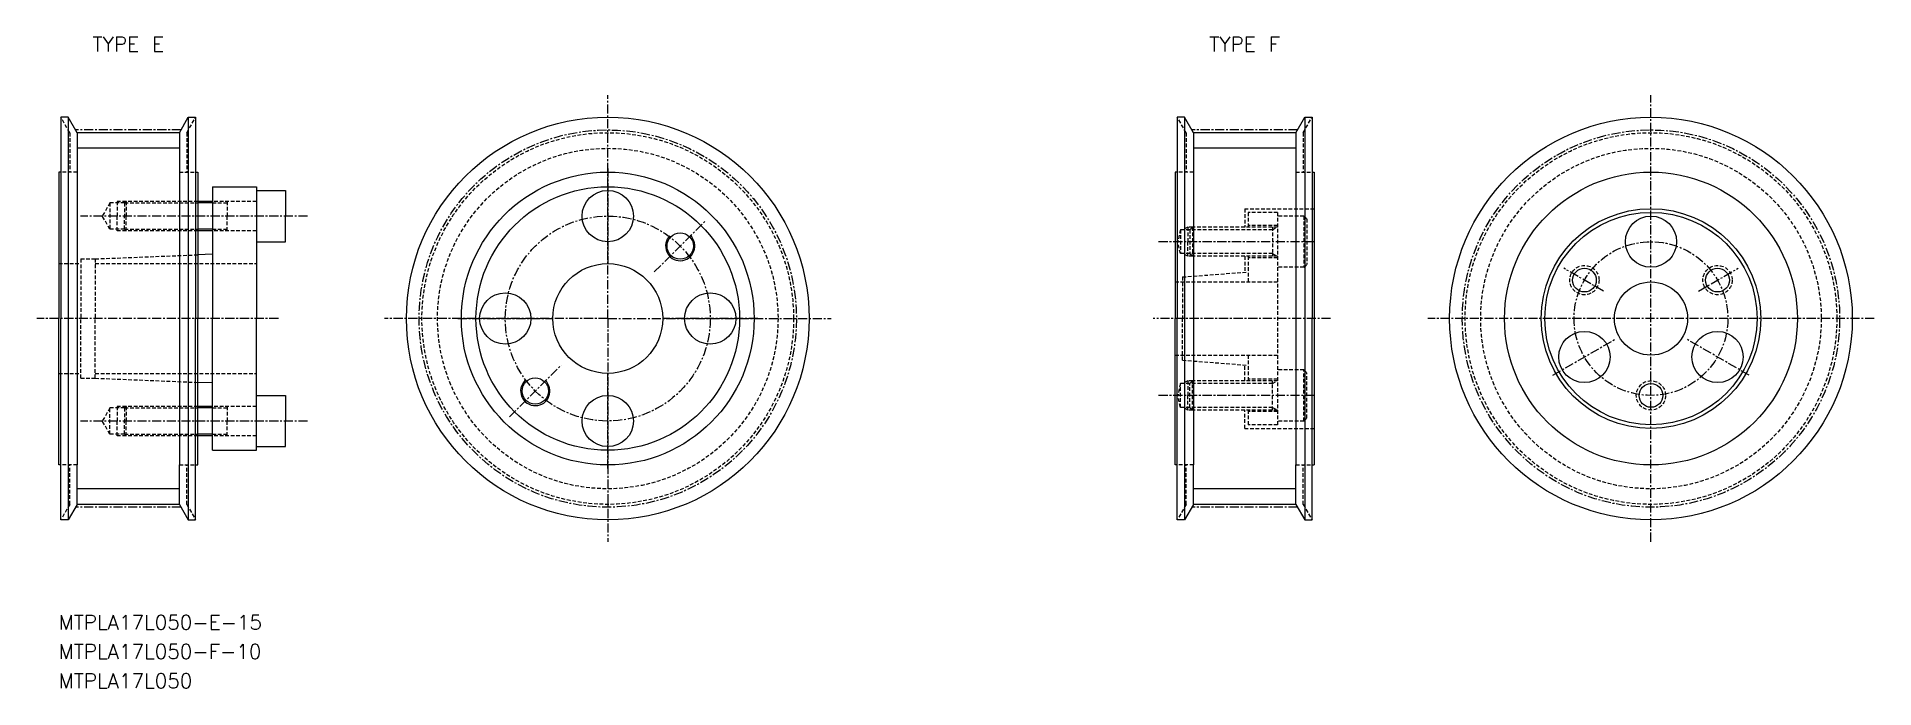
# Model space of a CAD drawing. Extents: x 345 to 596, y 1643 to 1732.
import ezdxf
from ezdxf.enums import TextEntityAlignment as Align

# ---------------------------------------------------------------- set-up
doc = ezdxf.new("R2010")
doc.units = 0
doc.linetypes.add('CENTER', pattern=[2, 1.25, -0.25, 0.25, -0.25])
doc.linetypes.add('DASHED', pattern=[0.75, 0.5, -0.25])
doc.layers.get('0').update_dxf_attribs({"linetype": 'CONTINUOUS'})
doc.layers.add('CENTER', color=1, linetype='CENTER')
doc.styles.add('MISUMI', font='txt.shx')

msp = doc.modelspace()

# ---------------------------------------------------------------- linework, layer by layer
at = {"color": 7, "linetype": 'CONTINUOUS'}
for p, q in [((348.6, 1720.88), (348.6, 1713.38)), ((349.6, 1720.88), (348.6, 1720.88)), ((349.6, 1720.88), (349.6, 1665.88)), ((350.8, 1718.77), (349.6, 1720.88)), ((364.8, 1718.77), (366, 1720.88)), ((366, 1720.88), (366, 1665.88)), ((366, 1720.88), (367, 1720.88)), ((367, 1720.88), (367, 1713.38)), ((501.1, 1720.88), (501.1, 1713.38)), ((502.1, 1720.88), (501.1, 1720.88)), ((502.1, 1720.88), (502.1, 1665.88)), ((503.3, 1718.77), (502.1, 1720.88)), ((517.3, 1718.77), (518.5, 1720.88)), ((518.5, 1720.88), (518.5, 1665.88)), ((518.5, 1720.88), (519.5, 1720.88)), ((519.5, 1720.88), (519.5, 1713.38)), ((364.8, 1718.77), (350.8, 1718.77)), ((350.8, 1718.77), (350.8, 1713.38)), ((364.8, 1718.77), (364.8, 1713.38)), ((517.3, 1718.77), (503.3, 1718.77)), ((503.3, 1718.77), (503.3, 1713.38)), ((517.3, 1718.77), (517.3, 1713.38)), ((348.3, 1713.38), (348.3, 1693.38)), ((348.6, 1713.38), (348.3, 1713.38)), ((348.6, 1713.38), (348.6, 1693.38)), ((350.8, 1713.38), (350.8, 1673.38)), ((364.8, 1713.38), (364.8, 1673.38)), ((367, 1713.38), (367, 1693.38)), ((367, 1713.38), (367.3, 1713.38)), ((367.3, 1713.38), (367.3, 1709.38)), ((500.8, 1713.38), (500.8, 1693.38)), ((501.1, 1713.38), (500.8, 1713.38)), ((501.1, 1713.38), (501.1, 1693.38)), ((503.3, 1713.38), (503.3, 1673.38)), ((517.3, 1713.38), (517.3, 1673.38)), ((519.5, 1713.38), (519.5, 1693.38)), ((519.5, 1713.38), (519.8, 1713.38)), ((519.8, 1713.38), (519.8, 1673.38)), ((367.3, 1709.38), (367.3, 1705.38)), ((369.3, 1709.38), (367.3, 1709.38)), ((369.3, 1711.38), (369.3, 1709.38)), ((369.3, 1711.38), (375.3, 1711.38)), ((369.3, 1709.38), (369.3, 1705.38)), ((375.3, 1711.38), (375.3, 1710.88)), ((375.3, 1710.88), (375.3, 1703.88)), ((375.3, 1710.88), (379.3, 1710.88)), ((379.3, 1710.88), (379.3, 1707.38)), ((379.3, 1703.88), (379.3, 1707.38)), ((367.3, 1705.38), (367.3, 1702.09)), ((369.3, 1705.38), (367.3, 1705.38)), ((369.3, 1705.38), (369.3, 1702.18)), ((369.3, 1702.18), (367.3, 1702.09)), ((367.3, 1702.09), (367.3, 1693.38)), ((369.3, 1702.18), (369.3, 1693.38)), ((375.3, 1703.88), (375.3, 1693.38)), ((375.3, 1703.88), (379.3, 1703.88)), ((348.3, 1673.38), (348.3, 1693.38)), ((348.6, 1673.38), (348.6, 1693.38)), ((367, 1673.38), (367, 1693.38)), ((367.3, 1684.66), (367.3, 1693.38)), ((369.3, 1684.58), (369.3, 1693.38)), ((375.3, 1682.88), (375.3, 1693.38)), ((500.8, 1673.38), (500.8, 1693.38)), ((501.1, 1673.38), (501.1, 1693.38)), ((519.5, 1673.38), (519.5, 1693.38)), ((367.3, 1681.38), (367.3, 1684.66)), ((369.3, 1684.58), (367.3, 1684.66)), ((369.3, 1681.38), (369.3, 1684.58)), ((375.3, 1675.88), (375.3, 1682.88)), ((375.3, 1682.88), (379.3, 1682.88)), ((379.3, 1682.88), (379.3, 1679.38)), ((369.3, 1681.38), (367.3, 1681.38)), ((367.3, 1677.38), (367.3, 1681.38)), ((369.3, 1677.38), (369.3, 1681.38)), ((379.3, 1675.88), (379.3, 1679.38)), ((367.3, 1673.38), (367.3, 1677.38)), ((369.3, 1677.38), (367.3, 1677.38)), ((369.3, 1675.38), (369.3, 1677.38)), ((369.3, 1675.38), (375.3, 1675.38)), ((375.3, 1675.38), (375.3, 1675.88)), ((375.3, 1675.88), (379.3, 1675.88)), ((348.6, 1673.38), (348.3, 1673.38)), ((348.6, 1665.88), (348.6, 1673.38)), ((350.8, 1667.99), (350.8, 1673.38)), ((364.8, 1667.99), (364.8, 1673.38)), ((367, 1665.88), (367, 1673.38)), ((367, 1673.38), (367.3, 1673.38)), ((501.1, 1673.38), (500.8, 1673.38)), ((501.1, 1665.88), (501.1, 1673.38)), ((503.3, 1667.99), (503.3, 1673.38)), ((517.3, 1667.99), (517.3, 1673.38)), ((519.5, 1665.88), (519.5, 1673.38)), ((519.5, 1673.38), (519.8, 1673.38)), ((350.8, 1667.99), (349.6, 1665.88)), ((364.8, 1667.99), (350.8, 1667.99)), ((364.8, 1667.99), (366, 1665.88)), ((503.3, 1667.99), (502.1, 1665.88)), ((517.3, 1667.99), (503.3, 1667.99)), ((517.3, 1667.99), (518.5, 1665.88)), ((349.6, 1665.88), (348.6, 1665.88)), ((366, 1665.88), (367, 1665.88)), ((502.1, 1665.88), (501.1, 1665.88)), ((518.5, 1665.88), (519.5, 1665.88))]:
    msp.add_line(p, q, dxfattribs=at)
at = {"color": 3, "linetype": 'DASHED'}
for p, q in [((349.8, 1718.77), (348.6, 1720.88)), ((365.8, 1718.77), (367, 1720.88)), ((502.3, 1718.77), (501.1, 1720.88)), ((518.3, 1718.77), (519.5, 1720.88)), ((349.8, 1718.77), (349.8, 1713.38)), ((365.8, 1718.77), (365.8, 1713.38)), ((502.3, 1718.77), (502.3, 1713.38)), ((518.3, 1718.77), (518.3, 1713.38)), ((350.8, 1713.38), (348.6, 1713.38)), ((364.8, 1713.38), (367, 1713.38)), ((503.3, 1713.38), (501.1, 1713.38)), ((517.3, 1713.38), (519.5, 1713.38)), ((357.5, 1709.38), (356.3, 1709.38)), ((356.3, 1709.38), (356.3, 1707.38)), ((357.5, 1709.38), (357.3, 1709.18)), ((367.3, 1709.38), (357.5, 1709.38)), ((357.5, 1709.38), (357.5, 1707.38)), ((375.3, 1709.38), (369.3, 1709.38)), ((371.3, 1709.38), (371.3, 1707.38)), ((355.3, 1709.18), (354.26, 1707.38)), ((355.3, 1705.58), (354.26, 1707.38)), ((357.3, 1709.18), (355.3, 1709.18)), ((355.3, 1709.18), (355.3, 1705.58)), ((356.3, 1705.38), (356.3, 1707.38)), ((357.3, 1709.18), (367.3, 1709.18)), ((357.3, 1709.18), (357.3, 1707.38)), ((357.3, 1705.58), (357.3, 1707.38)), ((357.5, 1705.38), (357.5, 1707.38)), ((369.3, 1709.18), (371.3, 1709.18)), ((371.3, 1705.38), (371.3, 1707.38)), ((510.3, 1708.38), (519.8, 1708.38)), ((510.3, 1708.38), (510.3, 1705.88)), ((514.8, 1707.88), (510.8, 1707.88)), ((510.8, 1707.88), (510.8, 1705.88)), ((514.8, 1707.88), (514.8, 1678.88)), ((518.4, 1707.38), (514.8, 1707.38)), ((518.4, 1707.38), (518.4, 1700.38)), ((518.4, 1707.38), (518.8, 1706.98)), ((518.8, 1706.98), (518.8, 1700.78)), ((357.3, 1705.58), (355.3, 1705.58)), ((357.5, 1705.38), (356.3, 1705.38)), ((357.3, 1705.58), (367.3, 1705.58)), ((357.5, 1705.38), (357.3, 1705.58)), ((367.3, 1705.38), (357.5, 1705.38)), ((369.3, 1705.58), (371.3, 1705.58)), ((375.3, 1705.38), (369.3, 1705.38)), ((501.53, 1705.5), (501.16, 1703.88)), ((501.53, 1705.5), (501.53, 1702.25)), ((502.8, 1705.5), (501.53, 1705.5)), ((502.53, 1705.88), (501.88, 1705.5)), ((502.53, 1705.88), (502.53, 1703.88)), ((503.18, 1705.88), (502.53, 1705.88)), ((502.8, 1705.5), (503.18, 1705.88)), ((514.1, 1705.5), (502.8, 1705.5)), ((502.8, 1705.5), (502.8, 1702.25)), ((514.8, 1705.88), (503.18, 1705.88)), ((503.18, 1705.88), (503.18, 1701.88)), ((514.8, 1706.08), (510.8, 1706.08)), ((514.1, 1705.88), (514.1, 1701.88)), ((514.1, 1705.5), (514.76, 1705.88)), ((353.3, 1701.53), (367.3, 1702.09)), ((501.53, 1702.25), (501.16, 1703.88)), ((502.8, 1702.25), (501.53, 1702.25)), ((502.53, 1701.88), (501.88, 1702.25)), ((503.18, 1701.88), (502.51, 1701.88)), ((502.53, 1701.88), (502.53, 1703.88)), ((514.1, 1702.25), (502.8, 1702.25)), ((503.18, 1701.88), (502.8, 1702.25)), ((514.8, 1701.88), (503.18, 1701.88)), ((510.3, 1701.88), (510.3, 1699.71)), ((510.8, 1701.88), (510.8, 1698.38)), ((514.1, 1702.25), (514.76, 1701.88)), ((348.3, 1700.88), (351.3, 1700.88)), ((351.3, 1701.53), (351.3, 1693.38)), ((351.3, 1701.53), (353.3, 1701.53)), ((353.3, 1701.53), (353.3, 1693.38)), ((353.3, 1700.88), (375.3, 1700.88)), ((501.8, 1699.06), (510.8, 1699.75)), ((514.8, 1701.68), (510.8, 1701.68)), ((518.4, 1700.38), (514.8, 1700.38)), ((518.4, 1700.38), (518.8, 1700.78)), ((500.8, 1698.38), (514.8, 1698.38)), ((501.8, 1699.06), (501.8, 1693.38)), ((351.3, 1685.23), (351.3, 1693.38)), ((353.3, 1685.23), (353.3, 1693.38)), ((501.8, 1687.69), (501.8, 1693.38)), ((500.8, 1688.38), (514.8, 1688.38)), ((501.8, 1687.69), (510.8, 1687)), ((510.3, 1684.88), (510.3, 1687.04)), ((510.8, 1688.38), (510.8, 1684.88)), ((348.3, 1685.88), (351.3, 1685.88)), ((351.3, 1685.23), (353.3, 1685.23)), ((353.3, 1685.88), (375.3, 1685.88)), ((353.3, 1685.23), (367.3, 1684.66)), ((501.53, 1684.5), (501.16, 1682.88)), ((501.53, 1681.25), (501.53, 1684.5)), ((502.8, 1684.5), (501.53, 1684.5)), ((502.53, 1684.88), (501.88, 1684.5)), ((503.18, 1684.88), (502.51, 1684.88)), ((502.53, 1684.88), (502.53, 1682.88)), ((503.18, 1684.88), (502.8, 1684.5)), ((514.1, 1684.5), (502.8, 1684.5)), ((502.8, 1681.25), (502.8, 1684.5)), ((514.8, 1684.88), (503.18, 1684.88)), ((503.18, 1680.88), (503.18, 1684.88)), ((514.8, 1685.08), (510.8, 1685.08)), ((514.1, 1680.88), (514.1, 1684.88)), ((514.1, 1684.5), (514.76, 1684.88)), ((518.4, 1686.38), (514.8, 1686.38)), ((518.4, 1679.38), (518.4, 1686.38)), ((518.4, 1686.38), (518.8, 1685.98)), ((518.8, 1679.78), (518.8, 1685.98)), ((501.53, 1681.25), (501.16, 1682.88)), ((502.53, 1680.88), (502.53, 1682.88)), ((355.3, 1681.18), (354.26, 1679.38)), ((355.3, 1677.58), (354.26, 1679.38)), ((355.3, 1677.58), (355.3, 1681.18)), ((357.3, 1681.18), (355.3, 1681.18)), ((357.5, 1681.38), (356.3, 1681.38)), ((356.3, 1681.38), (356.3, 1679.38)), ((356.3, 1677.38), (356.3, 1679.38)), ((357.5, 1681.38), (357.3, 1681.18)), ((357.3, 1681.18), (367.3, 1681.18)), ((357.3, 1681.18), (357.3, 1679.38)), ((357.3, 1677.58), (357.3, 1679.38)), ((367.3, 1681.38), (357.5, 1681.38)), ((357.5, 1681.38), (357.5, 1679.38)), ((357.5, 1677.38), (357.5, 1679.38)), ((375.3, 1681.38), (369.3, 1681.38)), ((369.3, 1681.18), (371.3, 1681.18)), ((371.3, 1681.38), (371.3, 1679.38)), ((371.3, 1677.38), (371.3, 1679.38)), ((502.8, 1681.25), (501.53, 1681.25)), ((502.53, 1680.88), (501.88, 1681.25)), ((503.18, 1680.88), (502.53, 1680.88)), ((514.1, 1681.25), (502.8, 1681.25)), ((502.8, 1681.25), (503.18, 1680.88)), ((514.8, 1680.88), (503.18, 1680.88)), ((510.3, 1678.38), (510.3, 1680.88)), ((510.8, 1680.88), (510.8, 1678.88)), ((514.8, 1680.68), (510.8, 1680.68)), ((514.1, 1681.25), (514.76, 1680.88)), ((518.4, 1679.38), (514.8, 1679.38)), ((518.4, 1679.38), (518.8, 1679.78)), ((357.3, 1677.58), (355.3, 1677.58)), ((357.5, 1677.38), (356.3, 1677.38)), ((357.3, 1677.58), (367.3, 1677.58)), ((357.5, 1677.38), (357.3, 1677.58)), ((367.3, 1677.38), (357.5, 1677.38)), ((369.3, 1677.58), (371.3, 1677.58)), ((375.3, 1677.38), (369.3, 1677.38)), ((510.3, 1678.38), (519.8, 1678.38)), ((514.8, 1678.88), (510.8, 1678.88)), ((350.8, 1673.38), (348.6, 1673.38)), ((349.8, 1667.99), (349.8, 1673.38)), ((364.8, 1673.38), (367, 1673.38)), ((365.8, 1667.99), (365.8, 1673.38)), ((503.3, 1673.38), (501.1, 1673.38)), ((502.3, 1667.99), (502.3, 1673.38)), ((517.3, 1673.38), (519.5, 1673.38)), ((518.3, 1667.99), (518.3, 1673.38)), ((349.8, 1667.99), (348.6, 1665.88)), ((365.8, 1667.99), (367, 1665.88)), ((502.3, 1667.99), (501.1, 1665.88)), ((518.3, 1667.99), (519.5, 1665.88))]:
    msp.add_line(p, q, dxfattribs=at)
at = {"color": 3, "linetype": 'CONTINUOUS'}
for p, q in [((364.8, 1716.64), (350.8, 1716.64)), ((517.3, 1716.64), (503.3, 1716.64)), ((364.8, 1670.12), (350.8, 1670.12)), ((517.3, 1670.12), (503.3, 1670.12))]:
    msp.add_line(p, q, dxfattribs=at)
at = {"color": 3}
for p, q in [((369.3, 1709.18), (367.3, 1709.18)), ((369.3, 1705.58), (367.3, 1705.58)), ((369.3, 1681.18), (367.3, 1681.18)), ((369.3, 1677.58), (367.3, 1677.58))]:
    msp.add_line(p, q, dxfattribs=at)
at = {"color": 7, "linetype": 'CONTINUOUS'}
for centre, radius in [((423.3, 1693.38), 27.5), ((565.8, 1693.38), 27.5), ((423.3, 1693.38), 20), ((565.8, 1693.38), 20), ((423.3, 1693.38), 18), ((423.3, 1693.38), 18), ((423.3, 1707.38), 3.5), ((565.8, 1693.38), 15), ((565.8, 1693.38), 14.5), ((565.8, 1703.88), 3.5), ((433.2, 1703.28), 1.8), ((423.3, 1693.38), 7.5), ((556.71, 1698.63), 1.62), ((574.89, 1698.63), 1.62), ((409.3, 1693.38), 3.5), ((437.3, 1693.38), 3.5), ((565.8, 1693.38), 5), ((556.71, 1688.13), 3.5), ((574.89, 1688.13), 3.5), ((413.4, 1683.48), 1.8), ((565.8, 1682.88), 1.62), ((423.3, 1679.38), 3.5)]:
    msp.add_circle(centre, radius, dxfattribs=at)
at = {"color": 3, "linetype": 'DASHED'}
for centre, radius in [((423.3, 1693.38), 25.39), ((565.8, 1693.38), 25.39), ((423.3, 1693.38), 23.26), ((565.8, 1693.38), 23.26), ((556.71, 1698.63), 2), ((574.89, 1698.63), 2), ((565.8, 1682.88), 2)]:
    msp.add_circle(centre, radius, dxfattribs=at)
at = {"color": 3}
for centre in [(433.2, 1703.28), (413.4, 1683.48)]:
    msp.add_arc(centre, 2, 135, 47, dxfattribs=at)
at = {"layer": 'CENTER', "color": 1, "linetype": 'CENTER'}
for p, q in [((423.3, 1693.38), (423.3, 1723.88)), ((565.8, 1662.88), (565.8, 1723.88)), ((365.02, 1719.15), (350.58, 1719.15)), ((517.52, 1719.15), (503.08, 1719.15)), ((423.3, 1713.88), (423.3, 1700.88)), ((382.3, 1707.38), (351.26, 1707.38)), ((429.66, 1699.74), (436.73, 1706.81)), ((519.8, 1703.88), (498.51, 1703.88)), ((559.3, 1697.13), (553.89, 1700.25)), ((572.3, 1697.13), (577.71, 1700.25)), ((378.3, 1693.38), (345.3, 1693.38)), ((423.3, 1693.38), (392.8, 1693.38)), ((402.8, 1693.38), (415.8, 1693.38)), ((423.3, 1693.38), (453.8, 1693.38)), ((423.3, 1693.38), (423.3, 1662.88)), ((443.8, 1693.38), (430.8, 1693.38)), ((522.03, 1693.38), (497.8, 1693.38)), ((596.3, 1693.38), (535.3, 1693.38)), ((552.38, 1685.63), (561.04, 1690.63)), ((579.22, 1685.63), (570.56, 1690.63)), ((409.86, 1679.94), (416.94, 1687.01)), ((423.3, 1672.88), (423.3, 1685.88)), ((519.8, 1682.88), (498.51, 1682.88)), ((382.3, 1679.38), (351.26, 1679.38)), ((365.02, 1667.61), (350.58, 1667.61)), ((517.52, 1667.61), (503.08, 1667.61))]:
    msp.add_line(p, q, dxfattribs=at)
for centre, radius in [((423.3, 1693.38), 25.77), ((565.8, 1693.38), 25.77), ((423.3, 1693.38), 14), ((565.8, 1693.38), 10.5)]:
    msp.add_circle(centre, radius, dxfattribs=at)

# ---------------------------------------------------------------- texts
at = {"color": 7, "linetype": 'CONTINUOUS', "style": 'MISUMI'}
for s, p in [('TYPE E', (357.8, 1730.88)), ('TYPE F', (510.3, 1730.88))]:
    msp.add_text(s, height=2, dxfattribs=at).set_placement(p, align=Align.MIDDLE_CENTER)
for s, p in [('MTPLA17L050-E-15', (348.3, 1650.88)), ('MTPLA17L050-F-10', (348.3, 1646.88)), ('MTPLA17L050', (348.3, 1642.88))]:
    msp.add_text(s, height=2, dxfattribs=at).set_placement(p)

doc.saveas('drawing.dxf')
